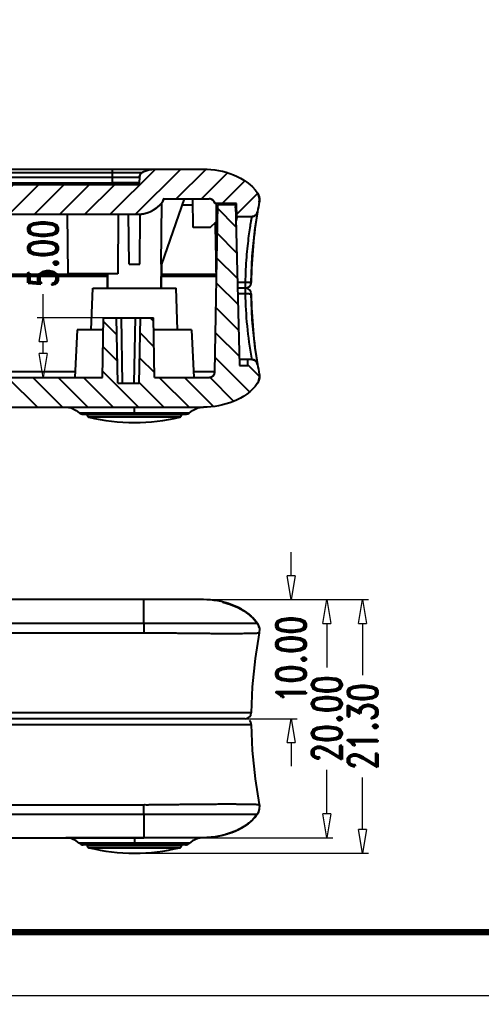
# Model space of a CAD drawing. Header units: millimetres. Extents: x 1884 to 2552, y 611 to 826.
# Drawn here: x 2309.1 to 2347.9, y 611.2 to 693.2 of the extents above; entities that cross this region are included whole.
import ezdxf

# ---------------------------------------------------------------- set-up
doc = ezdxf.new("R2010")
doc.units = ezdxf.units.MM
doc.layers.add('dim', color=82, linetype='Continuous', lineweight=9)
doc.layers.add('from', color=7, linetype='Continuous', lineweight=13)
doc.styles.add('ROMAND', font='romand.shx', dxfattribs={"width": 0.75, "bigfont": 'gbcbig.shx'})
doc.dimstyles.new('YanXiu', dxfattribs={"dimtxt": 2.5, "dimasz": 2.2, "dimexe": 1, "dimexo": 0, "dimgap": 0.66, "dimtad": 0, "dimzin": 1, "dimdsep": 46, "dimtxsty": 'ROMAND', "dimblk": 'CLOSEDBLANK', "dimcen": 0, "dimclrd": 3, "dimclre": 3, "dimclrt": 7, "dimazin": 0, "dimtfac": 1, "dimtofl": 0, "dimtmove": 0, "dimatfit": 3, "dimldrblk": 'CLOSEDBLANK', "dimfxl": 1, "dimlwd": 5, "dimlwe": 5, "dimarcsym": 0})

# ---------------------------------------------------------------- blocks, each defined once
blk = doc.blocks.new('_ClosedBlank')
at = {"color": 0, "linetype": 'ByBlock', "lineweight": -2}
for p, q in [((-1, 0.167), (0, 0)), ((-1, 0.167), (-1, -0.167)), ((0, 0), (-1, -0.167))]:
    blk.add_line(p, q, dxfattribs=at)
blk = doc.blocks.new('*D42')
at = {"layer": 'Defpoints', "color": 0}
for p in [(2311.103, 668.094), (2316.171, 668.094), (2316.084, 663.094)]:
    blk.add_point(p, dxfattribs=at)
at = {"layer": 'dim', "color": 3, "lineweight": 5}
for p, q in [((2311.103, 668.094), (2311.103, 670.094)), ((2316.171, 668.094), (2310.603, 668.094)), ((2311.103, 665.094), (2311.103, 666.094)), ((2316.084, 663.094), (2310.603, 663.094))]:
    blk.add_line(p, q, dxfattribs=at)
at = {"layer": 'dim', "color": 3, "lineweight": 5, "xscale": 2, "yscale": 2, "zscale": 2}
for p, rotation in [((2311.103, 668.094), 90), ((2311.103, 663.094), 270)]:
    blk.add_blockref('_ClosedBlank', p, dxfattribs=dict(at, rotation=rotation))
at = {"layer": 'dim', "color": 7, "insert": (2311.103, 673.495), "char_height": 2.5, "attachment_point": 5, "rotation": 90, "style": 'ROMAND'}
blk.add_mtext('5.00', dxfattribs=at)
blk = doc.blocks.new('*D44')
at = {"layer": 'Defpoints', "color": 0}
for p in [(2324.571, 644.42), (2328.006, 634.42), (2331.925, 634.42)]:
    blk.add_point(p, dxfattribs=at)
at = {"layer": 'dim', "color": 3, "lineweight": 5}
for p, q in [((2331.925, 646.42), (2331.925, 648.42)), ((2324.571, 644.42), (2332.425, 644.42)), ((2328.006, 634.42), (2332.425, 634.42)), ((2331.925, 632.42), (2331.925, 630.42))]:
    blk.add_line(p, q, dxfattribs=at)
at = {"layer": 'dim', "color": 3, "lineweight": 5, "xscale": 2, "yscale": 2, "zscale": 2}
for p, rotation in [((2331.925, 644.42), 270), ((2331.925, 634.42), 90)]:
    blk.add_blockref('_ClosedBlank', p, dxfattribs=dict(at, rotation=rotation))
at = {"layer": 'dim', "color": 7, "insert": (2331.925, 639.42), "char_height": 2.5, "attachment_point": 5, "rotation": 90, "style": 'ROMAND'}
blk.add_mtext('10.00', dxfattribs=at)
blk = doc.blocks.new('*D45')
at = {"layer": 'Defpoints', "color": 0}
for p in [(2324.571, 644.42), (2324.572, 624.42), (2334.925, 624.42)]:
    blk.add_point(p, dxfattribs=at)
at = {"layer": 'dim', "color": 3, "lineweight": 5}
for p, q in [((2324.571, 644.42), (2335.425, 644.42)), ((2334.925, 642.42), (2334.925, 638.715)), ((2334.925, 626.42), (2334.925, 630.126)), ((2324.572, 624.42), (2335.425, 624.42))]:
    blk.add_line(p, q, dxfattribs=at)
at = {"layer": 'dim', "color": 3, "lineweight": 5, "xscale": 2, "yscale": 2, "zscale": 2}
for p, rotation in [((2334.925, 644.42), 90), ((2334.925, 624.42), 270)]:
    blk.add_blockref('_ClosedBlank', p, dxfattribs=dict(at, rotation=rotation))
at = {"layer": 'dim', "color": 7, "insert": (2334.925, 634.42), "char_height": 2.5, "attachment_point": 5, "rotation": 90, "style": 'ROMAND'}
blk.add_mtext('20.00', dxfattribs=at)
blk = doc.blocks.new('*D46')
at = {"layer": 'Defpoints', "color": 0}
for p in [(2324.571, 644.42), (2318.771, 623.12), (2337.925, 623.12)]:
    blk.add_point(p, dxfattribs=at)
at = {"layer": 'dim', "color": 3, "lineweight": 5}
for p, q in [((2324.571, 644.42), (2338.425, 644.42)), ((2337.925, 642.42), (2337.925, 638.065)), ((2337.925, 625.12), (2337.925, 629.476)), ((2318.771, 623.12), (2338.425, 623.12))]:
    blk.add_line(p, q, dxfattribs=at)
at = {"layer": 'dim', "color": 3, "lineweight": 5, "xscale": 2, "yscale": 2, "zscale": 2}
for p, rotation in [((2337.925, 644.42), 90), ((2337.925, 623.12), 270)]:
    blk.add_blockref('_ClosedBlank', p, dxfattribs=dict(at, rotation=rotation))
at = {"layer": 'dim', "color": 7, "insert": (2337.925, 633.77), "char_height": 2.5, "attachment_point": 5, "rotation": 90, "style": 'ROMAND'}
blk.add_mtext('21.30', dxfattribs=at)

msp = doc.modelspace()

# ---------------------------------------------------------------- hatches: boundary and pattern name
at = {"linetype": 'Continuous'}
h = msp.add_hatch(dxfattribs=at)
h.set_pattern_fill('DEFAULT__2', color=2, scale=1.5, angle=45, style=0, pattern_type=0)
h.set_pattern_definition([(45, (1918.4435, 575.48), (-1.06066, 1.06066), [])])
edge = h.paths.add_edge_path()
edge.add_line((2264.468, 670.594), (2265.821, 670.594))
edge.add_spline(control_points=[(2264.468, 670.594), (2264.178, 670.594), (2263.972, 670.797), (2263.968, 671.087)], knot_values=[0, 0, 0, 0, 1, 1, 1, 1], weights=[1, 0.807748, 0.807748, 1], degree=3, periodic=0)
edge.add_arc((2225.304, 670.59), 38.667, 0.73708, 10.77202)
edge.add_spline(control_points=[(2263.29, 677.817), (2263.236, 678.098), (2263.295, 678.379), (2263.458, 678.615)], knot_values=[0, 0, 0, 0, 1, 1, 1, 1], weights=[1, 0.948541, 0.948541, 1], degree=3, periodic=0)
edge.add_spline(control_points=[(2263.458, 678.615), (2264.371, 679.941), (2266.358, 680.594), (2267.971, 680.594)], knot_values=[0, 0, 0, 0, 1, 1, 1, 1], degree=3, periodic=0)
edge.add_line((2267.971, 680.594), (2271.771, 680.594))
edge.add_spline(control_points=[(2271.771, 680.594), (2272.435, 680.594), (2272.869, 680.478), (2273.125, 680.299)], knot_values=[0, 0, 0, 0, 1, 1, 1, 1], degree=3, periodic=0)
edge.add_spline(control_points=[(2273.125, 680.299), (2273.254, 680.209), (2273.33, 680.072), (2273.339, 679.915)], knot_values=[0, 0, 0, 0, 1, 1, 1, 1], weights=[1, 0.93226, 0.93226, 1], degree=3, periodic=0)
edge.add_line((2273.339, 679.915), (2273.364, 679.436))
edge.add_spline(control_points=[(2273.514, 679.294), (2273.429, 679.294), (2273.368, 679.352), (2273.364, 679.436)], knot_values=[0, 0, 0, 0, 1, 1, 1, 1], weights=[1, 0.816916, 0.816916, 1], degree=3, periodic=0)
edge.add_line((2273.514, 679.294), (2319.029, 679.294))
edge.add_spline(control_points=[(2319.029, 679.294), (2319.113, 679.294), (2319.174, 679.352), (2319.179, 679.436)], knot_values=[0, 0, 0, 0, 1, 1, 1, 1], weights=[1, 0.816916, 0.816916, 1], degree=3, periodic=0)
edge.add_line((2319.204, 679.915), (2319.179, 679.436))
edge.add_spline(control_points=[(2319.204, 679.915), (2319.212, 680.072), (2319.288, 680.209), (2319.417, 680.299)], knot_values=[0, 0, 0, 0, 1, 1, 1, 1], weights=[1, 0.93226, 0.93226, 1], degree=3, periodic=0)
edge.add_spline(control_points=[(2319.417, 680.299), (2319.674, 680.478), (2320.108, 680.594), (2320.771, 680.594)], knot_values=[0, 0, 0, 0, 1, 1, 1, 1], degree=3, periodic=0)
edge.add_line((2320.771, 680.594), (2324.571, 680.594))
edge.add_spline(control_points=[(2324.571, 680.594), (2326.184, 680.594), (2328.172, 679.941), (2329.085, 678.615)], knot_values=[0, 0, 0, 0, 1, 1, 1, 1], degree=3, periodic=0)
edge.add_spline(control_points=[(2329.085, 678.615), (2329.247, 678.379), (2329.306, 678.098), (2329.253, 677.817)], knot_values=[0, 0, 0, 0, 1, 1, 1, 1], weights=[1, 0.948541, 0.948541, 1], degree=3, periodic=0)
edge.add_arc((2367.145, 670.605), 38.573, 169.22473, 170.44137)
edge.add_spline(control_points=[(2329.108, 677.011), (2329.065, 676.759), (2328.87, 676.594), (2328.615, 676.594)], knot_values=[0, 0, 0, 0, 1, 1, 1, 1], weights=[1, 0.842376, 0.842376, 1], degree=3, periodic=0)
edge.add_line((2328.615, 676.594), (2327.376, 676.594))
edge.add_line((2327.376, 676.594), (2327.347, 677.694))
edge.add_line((2327.347, 677.694), (2325.539, 677.694))
edge.add_spline(control_points=[(2325.539, 677.694), (2325.489, 677.937), (2325.297, 678.094), (2325.049, 678.094)], knot_values=[0, 0, 0, 0, 1, 1, 1, 1], weights=[1, 0.849731, 0.849731, 1], degree=3, periodic=0)
edge.add_line((2321.271, 678.094), (2325.049, 678.094))
edge.add_spline(control_points=[(2321.271, 678.094), (2321.028, 678.094), (2321.208, 677.931), (2321.135, 677.835)], knot_values=[0, 0, 0, 0, 1, 1, 1, 1], degree=3, periodic=0)
edge.add_spline(control_points=[(2319.029, 676.794), (2319.87, 676.794), (2320.624, 677.167), (2321.135, 677.835)], knot_values=[0, 0, 0, 0, 1, 1, 1, 1], weights=[1, 0.930903, 0.930903, 1], degree=3, periodic=0)
edge.add_line((2273.514, 676.794), (2319.029, 676.794))
edge.add_spline(control_points=[(2273.514, 676.794), (2272.672, 676.794), (2271.918, 677.167), (2271.407, 677.835)], knot_values=[0, 0, 0, 0, 1, 1, 1, 1], weights=[1, 0.930903, 0.930903, 1], degree=3, periodic=0)
edge.add_spline(control_points=[(2271.407, 677.835), (2271.335, 677.931), (2271.514, 678.094), (2271.271, 678.094)], knot_values=[0, 0, 0, 0, 1, 1, 1, 1], degree=3, periodic=0)
edge.add_line((2267.493, 678.094), (2271.271, 678.094))
edge.add_spline(control_points=[(2267.493, 678.094), (2267.205, 678.094), (2266.999, 677.891), (2266.994, 677.602)], knot_values=[0, 0, 0, 0, 1, 1, 1, 1], weights=[1, 0.808834, 0.808834, 1], degree=3, periodic=0)
edge.add_line((2266.994, 677.602), (2266.891, 671.744))
edge.add_line((2265.851, 671.744), (2266.891, 671.744))
edge.add_line((2265.851, 671.744), (2265.821, 670.594))
h = msp.add_hatch(dxfattribs=at)
h.set_pattern_fill('DEFAULT__1', color=2, scale=1.5, angle=-45, style=0, pattern_type=0)
h.set_pattern_definition([(315, (1920.5649, 575.48), (1.06066, 1.06066), [])])
edge = h.paths.add_edge_path()
edge.add_line((2267.971, 660.594), (2283.745, 660.594))
edge.add_spline(control_points=[(2267.971, 660.594), (2266.358, 660.594), (2264.371, 661.247), (2263.458, 662.573)], knot_values=[0, 0, 0, 0, 1, 1, 1, 1], degree=3, periodic=0)
edge.add_spline(control_points=[(2263.458, 662.573), (2263.295, 662.809), (2263.236, 663.089), (2263.29, 663.371)], knot_values=[0, 0, 0, 0, 1, 1, 1, 1], weights=[1, 0.948541, 0.948541, 1], degree=3, periodic=0)
edge.add_arc((2225.304, 670.598), 38.667, 349.22798, 359.26292)
edge.add_spline(control_points=[(2263.968, 670.1), (2263.972, 670.39), (2264.178, 670.594), (2264.468, 670.594)], knot_values=[0, 0, 0, 0, 1, 1, 1, 1], weights=[1, 0.807748, 0.807748, 1], degree=3, periodic=0)
edge.add_line((2264.468, 670.594), (2265.871, 670.594))
edge.add_line((2265.871, 670.594), (2265.897, 671.594))
edge.add_line((2266.871, 671.594), (2265.897, 671.594))
edge.add_line((2266.871, 671.594), (2267.011, 663.585))
edge.add_spline(control_points=[(2267.011, 663.585), (2267.016, 663.296), (2267.222, 663.094), (2267.511, 663.094)], knot_values=[0, 0, 0, 0, 1, 1, 1, 1], weights=[1, 0.808834, 0.808834, 1], degree=3, periodic=0)
edge.add_line((2267.511, 663.094), (2272.084, 663.094))
edge.add_line((2272.084, 663.094), (2272.171, 668.094))
edge.add_line((2272.171, 668.094), (2273.271, 668.094))
edge.add_line((2273.367, 662.594), (2273.271, 668.094))
edge.add_line((2273.367, 662.594), (2275.175, 662.594))
edge.add_line((2275.175, 662.594), (2275.271, 668.094))
edge.add_line((2275.271, 668.094), (2276.371, 668.094))
edge.add_line((2276.458, 663.094), (2276.371, 668.094))
edge.add_line((2276.458, 663.094), (2316.084, 663.094))
edge.add_line((2316.084, 663.094), (2316.171, 668.094))
edge.add_line((2316.171, 668.094), (2317.271, 668.094))
edge.add_line((2317.367, 662.594), (2317.271, 668.094))
edge.add_line((2317.367, 662.594), (2319.175, 662.594))
edge.add_line((2319.175, 662.594), (2319.271, 668.094))
edge.add_line((2319.271, 668.094), (2320.371, 668.094))
edge.add_line((2320.458, 663.094), (2320.371, 668.094))
edge.add_line((2320.458, 663.094), (2325.031, 663.094))
edge.add_spline(control_points=[(2325.031, 663.094), (2325.32, 663.094), (2325.526, 663.296), (2325.531, 663.585)], knot_values=[0, 0, 0, 0, 1, 1, 1, 1], weights=[1, 0.808834, 0.808834, 1], degree=3, periodic=0)
edge.add_line((2325.531, 663.585), (2325.776, 677.594))
edge.add_line((2327.25, 677.594), (2325.776, 677.594))
edge.add_line((2327.25, 677.594), (2327.603, 664.094))
edge.add_line((2327.603, 664.094), (2328.29, 664.094))
edge.add_line((2328.29, 664.094), (2328.303, 664.594))
edge.add_line((2328.615, 664.594), (2328.303, 664.594))
edge.add_spline(control_points=[(2328.615, 664.594), (2328.87, 664.594), (2329.065, 664.429), (2329.108, 664.177)], knot_values=[0, 0, 0, 0, 1, 1, 1, 1], weights=[1, 0.842376, 0.842376, 1], degree=3, periodic=0)
edge.add_arc((2367.145, 670.582), 38.573, 189.55863, 190.77527)
edge.add_spline(control_points=[(2329.253, 663.371), (2329.306, 663.089), (2329.247, 662.809), (2329.085, 662.573)], knot_values=[0, 0, 0, 0, 1, 1, 1, 1], weights=[1, 0.948541, 0.948541, 1], degree=3, periodic=0)
edge.add_spline(control_points=[(2329.085, 662.573), (2328.172, 661.247), (2326.184, 660.594), (2324.571, 660.594)], knot_values=[0, 0, 0, 0, 1, 1, 1, 1], degree=3, periodic=0)
edge.add_line((2308.797, 660.594), (2324.571, 660.594))
edge.add_line((2308.771, 660.894), (2308.797, 660.594))
edge.add_line((2283.771, 660.894), (2308.771, 660.894))
edge.add_line((2283.771, 660.894), (2283.745, 660.594))

# ---------------------------------------------------------------- linework, layer by layer
at = {"color": 7, "linetype": 'Continuous'}
for p, q in [((2272.971, 680.594), (2319.571, 680.594)), ((2316.921, 679.294), (2316.921, 680.594)), ((2316.921, 680.594), (2320.771, 680.594)), ((2320.771, 680.594), (2324.571, 680.594)), ((2320.771, 680.594), (2324.571, 680.594)), ((2275.621, 680.299), (2316.921, 680.299)), ((2275.621, 679.915), (2316.921, 679.915)), ((2316.921, 680.299), (2319.417, 680.299)), ((2316.921, 679.915), (2319.204, 679.915)), ((2319.204, 679.915), (2319.179, 679.436)), ((2319.204, 679.915), (2319.179, 679.436)), ((2273.514, 679.294), (2319.029, 679.294)), ((2273.514, 679.294), (2319.029, 679.294)), ((2275.621, 679.436), (2316.921, 679.436)), ((2319.179, 679.436), (2316.921, 679.436)), ((2321.071, 672.594), (2322.965, 678.094)), ((2321.203, 678.037), (2321.231, 678.08)), ((2321.271, 678.094), (2325.049, 678.094)), ((2321.271, 678.094), (2325.049, 678.094)), ((2323.711, 675.694), (2323.669, 678.094)), ((2321.036, 677.732), (2320.999, 672.594)), ((2322.796, 677.602), (2323.677, 677.602)), ((2325.531, 663.585), (2325.776, 677.594)), ((2325.531, 663.585), (2325.776, 677.594)), ((2327.347, 677.694), (2325.539, 677.694)), ((2327.347, 677.694), (2325.539, 677.694)), ((2325.65, 676.194), (2325.676, 677.694)), ((2327.25, 677.594), (2325.776, 677.594)), ((2327.25, 677.594), (2325.776, 677.594)), ((2327.25, 677.594), (2327.603, 664.094)), ((2327.25, 677.594), (2327.603, 664.094)), ((2327.376, 676.594), (2327.347, 677.694)), ((2327.376, 676.594), (2327.347, 677.694)), ((2273.514, 676.794), (2319.029, 676.794)), ((2273.514, 676.794), (2319.029, 676.794)), ((2313.128, 676.794), (2313.171, 671.794)), ((2317.415, 676.794), (2317.371, 671.794)), ((2318.319, 672.594), (2318.283, 676.794)), ((2319.223, 672.594), (2319.26, 676.819)), ((2328.615, 676.594), (2327.376, 676.594)), ((2328.615, 676.594), (2327.376, 676.594)), ((2328.903, 675.646), (2329.123, 677.008)), ((2328.904, 675.646), (2329.123, 677.008)), ((2325.141, 675.694), (2323.711, 675.694)), ((2325.141, 675.694), (2325.65, 676.194)), ((2325.578, 675.95), (2325.575, 676.12)), ((2325.591, 675.168), (2325.578, 675.95)), ((2328.664, 673.267), (2328.903, 675.646)), ((2328.665, 673.267), (2328.904, 675.646)), ((2325.594, 675.009), (2325.591, 675.168)), ((2325.638, 672.489), (2325.594, 675.009)), ((2328.575, 671.087), (2328.665, 673.267)), ((2328.575, 671.087), (2328.664, 673.267)), ((2318.319, 672.594), (2319.223, 672.594)), ((2320.999, 672.594), (2321.071, 672.594)), ((2321.027, 670.594), (2321.045, 672.594)), ((2321.045, 672.594), (2321.027, 670.594)), ((2325.646, 672.07), (2325.638, 672.489)), ((2298.28, 671.594), (2316.506, 671.594)), ((2316.505, 671.744), (2298.281, 671.744)), ((2317.37, 671.794), (2313.172, 671.794)), ((2316.515, 670.594), (2316.505, 671.794)), ((2316.505, 671.794), (2316.515, 670.594)), ((2321.036, 671.594), (2325.669, 671.594)), ((2325.651, 671.744), (2321.037, 671.744)), ((2325.651, 671.744), (2325.646, 672.07)), ((2325.651, 671.744), (2325.674, 671.744)), ((2328.075, 671.055), (2327.421, 671.055)), ((2328.075, 671.055), (2328.075, 670.132)), ((2328.574, 671.087), (2328.575, 671.087)), ((2315.149, 667.094), (2315.271, 670.594)), ((2315.271, 670.594), (2322.271, 670.594)), ((2322.393, 667.094), (2322.271, 670.594)), ((2328.075, 670.594), (2327.433, 670.594)), ((2327.445, 670.132), (2328.075, 670.132)), ((2328.664, 667.921), (2328.575, 670.1)), ((2328.575, 670.1), (2328.575, 670.1)), ((2316.084, 663.094), (2316.171, 668.094)), ((2316.084, 663.094), (2316.171, 668.094)), ((2316.171, 668.094), (2320.371, 668.094)), ((2316.171, 668.094), (2317.271, 668.094)), ((2317.367, 662.594), (2317.271, 668.094)), ((2317.367, 662.594), (2317.271, 668.094)), ((2317.779, 662.594), (2317.683, 668.094)), ((2318.764, 662.594), (2318.86, 668.094)), ((2319.175, 662.594), (2319.271, 668.094)), ((2319.175, 662.594), (2319.271, 668.094)), ((2319.271, 668.094), (2320.371, 668.094)), ((2320.458, 663.094), (2320.371, 668.094)), ((2320.458, 663.094), (2320.371, 668.094)), ((2328.903, 665.541), (2328.664, 667.921)), ((2313.981, 667.094), (2313.771, 663.094)), ((2316.154, 667.094), (2313.981, 667.094)), ((2323.561, 667.094), (2320.389, 667.094)), ((2323.562, 667.094), (2323.771, 663.094)), ((2329.123, 664.179), (2328.903, 665.541)), ((2329.123, 664.179), (2328.904, 665.541)), ((2328.615, 664.594), (2327.59, 664.594)), ((2328.29, 664.094), (2328.303, 664.594)), ((2328.29, 664.094), (2328.303, 664.594)), ((2328.615, 664.594), (2328.303, 664.594)), ((2328.594, 664.71), (2328.605, 664.648)), ((2298.45, 663.585), (2313.797, 663.585)), ((2323.745, 663.585), (2325.513, 663.585)), ((2327.603, 664.094), (2328.29, 664.094)), ((2327.603, 664.094), (2328.29, 664.094)), ((2276.458, 663.094), (2316.084, 663.094)), ((2276.458, 663.094), (2316.084, 663.094)), ((2317.367, 662.594), (2319.175, 662.594)), ((2317.367, 662.594), (2319.175, 662.594)), ((2320.458, 663.094), (2325.031, 663.094)), ((2320.458, 663.094), (2325.031, 663.094)), ((2267.971, 660.594), (2324.571, 660.594)), ((2308.797, 660.594), (2324.571, 660.594)), ((2314.138, 660.127), (2323.404, 660.127)), ((2318.771, 659.994), (2318.771, 660.594)), ((2314.478, 659.994), (2323.065, 659.994)), ((2314.578, 659.994), (2314.547, 659.994)), ((2314.799, 659.994), (2314.8, 659.947)), ((2314.799, 659.994), (2314.8, 659.947)), ((2322.742, 659.947), (2314.8, 659.947)), ((2322.59, 659.756), (2314.952, 659.756)), ((2322.743, 659.994), (2322.742, 659.947)), ((2322.743, 659.994), (2322.742, 659.947)), ((2322.996, 659.994), (2322.965, 659.994)), ((2319.571, 644.42), (2272.971, 644.42)), ((2324.573, 644.42), (2316.921, 644.42)), ((2319.571, 642.441), (2319.571, 644.42)), ((2326.182, 644.22), (2326.575, 644.111)), ((2326.575, 644.111), (2326.876, 644.01)), ((2326.761, 644.051), (2326.871, 644.011)), ((2326.822, 644.029), (2326.874, 644.01)), ((2328.193, 643.33), (2328.199, 643.326)), ((2328.199, 643.326), (2328.362, 643.203)), ((2328.232, 643.302), (2328.242, 643.295)), ((2328.242, 643.295), (2328.473, 643.112)), ((2328.362, 643.203), (2328.443, 643.134)), ((2328.366, 643.2), (2328.47, 643.114)), ((2328.508, 643.082), (2328.466, 643.117)), ((2328.473, 643.112), (2328.719, 642.882)), ((2328.499, 643.089), (2328.568, 643.028)), ((2328.572, 643.024), (2328.543, 643.05)), ((2328.597, 643.001), (2328.572, 643.024)), ((2328.687, 642.915), (2328.738, 642.863)), ((2328.703, 642.898), (2328.689, 642.913)), ((2328.689, 642.913), (2328.954, 642.617)), ((2328.7, 642.893), (2328.822, 642.767)), ((2328.719, 642.882), (2328.837, 642.75)), ((2328.738, 642.863), (2328.765, 642.835)), ((2328.752, 642.848), (2328.743, 642.858)), ((2328.775, 642.824), (2328.758, 642.842)), ((2328.785, 642.813), (2328.772, 642.828)), ((2328.783, 642.816), (2329.085, 642.441)), ((2328.808, 642.789), (2328.785, 642.813)), ((2328.807, 642.79), (2328.785, 642.813)), ((2319.571, 642.441), (2319.57, 641.644)), ((2328.804, 642.793), (2328.825, 642.769)), ((2328.812, 642.784), (2328.852, 642.739)), ((2328.821, 642.774), (2328.844, 642.749)), ((2328.838, 642.756), (2328.858, 642.732)), ((2328.843, 642.75), (2328.893, 642.692)), ((2328.882, 642.704), (2328.865, 642.724)), ((2328.876, 642.712), (2329.085, 642.441)), ((2328.954, 642.617), (2328.882, 642.704)), ((2328.885, 642.702), (2329.012, 642.542)), ((2328.987, 642.575), (2328.893, 642.692)), ((2328.963, 642.606), (2328.974, 642.592)), ((2328.974, 642.592), (2329.085, 642.441)), ((2329.084, 642.442), (2329.084, 642.441)), ((2329.085, 642.441), (2329.085, 642.441)), ((2329.085, 642.441), (2329.085, 642.441)), ((2272.972, 641.644), (2319.57, 641.644)), ((2329.258, 641.674), (2329.253, 641.641)), ((2328.575, 634.914), (2263.967, 634.914)), ((2263.967, 633.927), (2328.575, 633.927)), ((2328.075, 634.42), (2264.467, 634.42)), ((2272.972, 627.197), (2319.57, 627.197)), ((2319.571, 626.399), (2319.57, 627.197)), ((2319.571, 626.399), (2319.571, 624.42)), ((2328.504, 625.756), (2328.423, 625.687)), ((2328.72, 625.959), (2328.473, 625.729)), ((2328.582, 625.826), (2328.489, 625.743)), ((2328.65, 625.889), (2328.714, 625.953)), ((2328.876, 626.129), (2328.701, 625.948)), ((2328.758, 625.998), (2328.713, 625.952)), ((2328.899, 626.161), (2328.72, 625.959)), ((2328.743, 625.982), (2328.767, 626.007)), ((2328.757, 625.997), (2328.755, 625.995)), ((2328.781, 626.023), (2328.757, 625.997)), ((2328.761, 626.002), (2328.76, 626)), ((2328.79, 626.033), (2328.78, 626.021)), ((2328.789, 626.031), (2328.808, 626.052)), ((2328.817, 626.062), (2328.804, 626.047)), ((2328.836, 626.083), (2328.813, 626.057)), ((2328.856, 626.106), (2328.828, 626.074)), ((2328.873, 626.126), (2328.835, 626.082)), ((2328.852, 626.101), (2328.902, 626.159)), ((2328.938, 626.204), (2328.869, 626.12)), ((2329.085, 626.399), (2328.876, 626.129)), ((2328.902, 626.159), (2328.998, 626.28)), ((2328.974, 626.248), (2328.906, 626.165)), ((2329.085, 626.399), (2328.974, 626.248)), ((2329.084, 626.399), (2329.084, 626.399)), ((2329.085, 626.4), (2329.085, 626.4)), ((2329.085, 626.399), (2329.085, 626.4)), ((2329.085, 626.399), (2329.085, 626.399)), ((2326.875, 624.831), (2326.575, 624.729)), ((2326.873, 624.83), (2326.822, 624.812)), ((2327.484, 625.089), (2327.455, 625.075)), ((2327.851, 625.287), (2327.801, 625.258)), ((2327.954, 625.35), (2327.925, 625.332)), ((2268.021, 624.42), (2319.571, 624.42)), ((2324.572, 624.42), (2313.021, 624.42)), ((2323.404, 623.953), (2314.138, 623.953)), ((2318.771, 624.42), (2318.771, 623.82)), ((2326.214, 624.629), (2326.14, 624.61)), ((2326.575, 624.729), (2326.182, 624.62)), ((2323.065, 623.82), (2314.478, 623.82)), ((2314.799, 623.82), (2314.8, 623.774)), ((2314.799, 623.82), (2314.8, 623.774)), ((2314.8, 623.774), (2322.742, 623.774)), ((2314.952, 623.583), (2322.59, 623.583)), ((2322.743, 623.82), (2322.742, 623.774)), ((2322.743, 623.82), (2322.742, 623.774))]:
    msp.add_line(p, q, dxfattribs=at)
for points in [[(2321.135, 677.835), (2321.15, 677.86), (2321.165, 677.9), (2321.176, 677.942), (2321.187, 677.988), (2321.203, 678.037)], [(2328.904, 665.541), (2328.665, 667.921), (2328.575, 670.1)], [(2313.021, 660.594), (2313.459, 660.53), (2313.897, 660.319), (2314.138, 660.127)], [(2323.404, 660.127), (2323.645, 660.319), (2324.083, 660.53), (2324.521, 660.594)], [(2326.182, 644.22), (2326.382, 644.168), (2326.575, 644.112), (2326.761, 644.051)], [(2326.184, 644.22), (2326.85, 644.02), (2327.443, 643.773), (2327.962, 643.486), (2328.408, 643.166), (2328.783, 642.816)], [(2326.201, 644.215), (2326.229, 644.209), (2326.48, 644.14)], [(2326.815, 644.031), (2326.982, 643.971), (2327.238, 643.866), (2327.411, 643.786)], [(2327.453, 643.767), (2327.595, 643.696), (2327.741, 643.617), (2327.881, 643.536)], [(2327.455, 643.766), (2327.466, 643.761), (2327.645, 643.67), (2327.743, 643.616), (2327.801, 643.583), (2327.851, 643.554), (2327.92, 643.512)], [(2327.459, 643.764), (2327.485, 643.752), (2327.719, 643.629), (2327.939, 643.5), (2327.951, 643.492)], [(2327.881, 643.536), (2328.012, 643.453), (2328.137, 643.37), (2328.255, 643.285), (2328.366, 643.2)], [(2327.982, 643.472), (2328.141, 643.367), (2328.323, 643.233)], [(2328.01, 643.455), (2328.096, 643.398), (2328.183, 643.337), (2328.267, 643.276)], [(2328.323, 643.233), (2328.485, 643.101), (2328.611, 642.988), (2328.689, 642.913)], [(2328.347, 643.215), (2328.425, 643.152), (2328.499, 643.089)], [(2328.47, 643.114), (2328.564, 643.032), (2328.648, 642.953), (2328.714, 642.888), (2328.75, 642.851)], [(2328.647, 642.954), (2328.632, 642.968), (2328.616, 642.984)], [(2328.899, 642.684), (2328.904, 642.678), (2328.919, 642.66)], [(2328.937, 642.638), (2328.958, 642.612), (2328.981, 642.582), (2329.006, 642.551), (2329.031, 642.517), (2329.056, 642.483), (2329.081, 642.447), (2329.083, 642.444)], [(2329.083, 642.444), (2329.159, 642.317), (2329.26, 641.996), (2329.253, 641.641)], [(2329.085, 642.441), (2329.126, 642.376), (2329.136, 642.354)], [(2329.253, 641.641), (2328.904, 639.473), (2328.665, 637.094), (2328.575, 634.914)], [(2328.575, 633.927), (2328.665, 631.747), (2328.904, 629.368), (2329.253, 627.2)], [(2329.253, 627.2), (2329.26, 627.157), (2329.257, 626.825), (2329.15, 626.507), (2329.083, 626.397)], [(2329.141, 626.5), (2329.11, 626.437), (2329.085, 626.4)], [(2329.109, 626.44), (2329.104, 626.429), (2329.093, 626.412)], [(2329.085, 626.4), (2328.784, 626.025), (2328.409, 625.675), (2327.962, 625.355), (2327.443, 625.068), (2326.85, 624.82), (2326.184, 624.62)], [(2328.443, 625.707), (2328.362, 625.638), (2328.2, 625.515), (2328.077, 625.43), (2327.98, 625.366), (2327.97, 625.36)], [(2328.423, 625.687), (2328.338, 625.619), (2328.247, 625.55), (2328.152, 625.481), (2328.052, 625.413), (2327.972, 625.362)], [(2328.386, 625.659), (2328.308, 625.595), (2328.122, 625.46), (2327.988, 625.373)], [(2328.367, 625.645), (2328.243, 625.546), (2328.052, 625.413)], [(2328.684, 625.922), (2328.603, 625.845), (2328.473, 625.729), (2328.426, 625.691)], [(2328.725, 625.964), (2328.664, 625.903), (2328.579, 625.823)], [(2329.083, 626.397), (2329.073, 626.382), (2329.046, 626.345), (2329.02, 626.309), (2328.995, 626.276), (2328.97, 626.244), (2328.947, 626.215), (2328.925, 626.188), (2328.907, 626.166)], [(2326.835, 624.816), (2326.803, 624.804), (2326.654, 624.754), (2326.501, 624.707), (2326.4, 624.678)], [(2326.969, 624.865), (2326.703, 624.77), (2326.427, 624.685)], [(2326.872, 624.829), (2326.768, 624.792), (2326.579, 624.73)], [(2327.417, 625.057), (2327.224, 624.968), (2326.969, 624.865)], [(2327.977, 625.365), (2327.898, 625.315), (2327.758, 625.233), (2327.611, 625.153), (2327.456, 625.075), (2327.451, 625.073)], [(2327.945, 625.345), (2327.917, 625.327), (2327.699, 625.2), (2327.467, 625.08), (2327.454, 625.074)], [(2327.743, 625.225), (2327.645, 625.171), (2327.466, 625.08)], [(2327.948, 625.346), (2327.839, 625.28), (2327.725, 625.215), (2327.607, 625.151)], [(2314.138, 623.953), (2313.897, 624.145), (2313.459, 624.356), (2313.021, 624.42)], [(2324.521, 624.42), (2324.083, 624.356), (2323.645, 624.145), (2323.404, 623.953)], [(2326.14, 624.61), (2325.844, 624.546), (2325.539, 624.494), (2325.225, 624.454), (2324.903, 624.429), (2324.574, 624.42)], [(2326.579, 624.73), (2326.384, 624.673), (2326.182, 624.62)], [(2326.48, 624.701), (2326.229, 624.632), (2326.209, 624.627)]]:
    msp.add_lwpolyline(points, dxfattribs=at)
for centre, radius, start, end in [((2319.703, 679.889), 0.5, 124.89454, 177), ((2319.029, 679.444), 0.15, 270, 357), ((2325.049, 677.594), 0.5, 11.53696, 90), ((2328.213, 678.015), 1.058, 349.22456, 34.54323), ((2319.029, 679.444), 2.65, 270, 322.63423), ((2367.145, 670.605), 38.573, 169.22473, 170.44137), ((2367.145, 670.605), 38.573, 169.22473, 170.44137), ((2328.615, 677.094), 0.5, 270, 350.44121), ((2367.279, 670.584), 38.708, 170.44345, 174.75488), ((2367.236, 670.593), 38.665, 174.76158, 179.26718), ((2328.075, 671.094), 0.5, 269.99999, 359.26592), ((2328.075, 671.094), 0.5, 315.62492, 359.26588), ((2328.075, 670.094), 0.5, 0.73412, 89.99883), ((2328.075, 670.094), 0.5, 0.73409, 89.9999), ((2361.517, 670.599), 33.446, 180.80047, 190.14258), ((2367.198, 670.593), 38.627, 180.73064, 185.24066), ((2367.281, 670.603), 38.71, 185.24526, 189.55643), ((2328.615, 664.094), 0.5, 9.55879, 90), ((2367.145, 670.582), 38.573, 189.55863, 190.77527), ((2367.145, 670.582), 38.573, 189.55863, 190.77527), ((2325.031, 663.594), 0.5, 270, 359), ((2328.213, 663.173), 1.058, 325.45677, 10.77544), ((2314.478, 660.494), 0.5, 227.2522, 270), ((2323.065, 660.494), 0.5, 270, 312.7478), ((2315, 659.951), 0.2, 181, 256.18294), ((2318.771, 675.285), 15.991, 256.18294, 283.81706), ((2322.542, 659.951), 0.2, 283.81706, 359), ((2326.46, 640.633), 3.187, 34.57498, 39.96959), ((2328.213, 641.841), 1.058, 12.75855, 34.53983), ((2328.075, 634.92), 0.5, 270.00119, 359.26588), ((2328.075, 633.92), 0.5, 0.73412, 44.36933), ((2328.213, 626.999), 1.058, 325.46017, 352.99765), ((2328.213, 626.999), 1.058, 3.69581, 10.77531), ((2326.459, 628.208), 3.188, 319.9969, 325.42456), ((2314.478, 624.32), 0.5, 227.2522, 270), ((2323.065, 624.32), 0.5, 270, 312.7478), ((2315, 623.777), 0.2, 181, 256.18294), ((2318.771, 639.111), 15.991, 256.18294, 283.81706), ((2322.542, 623.777), 0.2, 283.81706, 359)]:
    msp.add_arc(centre, radius, start, end, dxfattribs=at)
for points, start_tangent, end_tangent in [([(2319.417, 680.299), (2320.771, 680.594)], (0.820206, 0.572068), (1, 0)), ([(2319.417, 680.299), (2320.771, 680.594)], (0.820206, 0.572068), (1, 0)), ([(2324.571, 680.594), (2329.085, 678.615)], (1, 0), (0.567028, -0.823699)), ([(2324.571, 680.594), (2329.085, 678.615)], (1, 0), (0.567028, -0.823699)), ([(2319.204, 679.915), (2319.204, 679.922), (2319.205, 679.929), (2319.205, 679.935), (2319.206, 679.942), (2319.207, 679.949), (2319.208, 679.956), (2319.209, 679.963), (2319.21, 679.97), (2319.211, 679.977), (2319.212, 679.984), (2319.214, 679.991), (2319.215, 679.998), (2319.217, 680.005), (2319.218, 680.012), (2319.22, 680.018), (2319.222, 680.025), (2319.224, 680.032), (2319.226, 680.039), (2319.228, 680.046), (2319.231, 680.053), (2319.233, 680.059), (2319.236, 680.066), (2319.238, 680.073), (2319.241, 680.079), (2319.244, 680.086), (2319.247, 680.093), (2319.25, 680.099), (2319.253, 680.106), (2319.256, 680.112), (2319.259, 680.119), (2319.262, 680.125), (2319.266, 680.132), (2319.27, 680.138), (2319.273, 680.144), (2319.277, 680.15), (2319.281, 680.156), (2319.285, 680.162), (2319.289, 680.168), (2319.293, 680.174), (2319.297, 680.18), (2319.301, 680.186), (2319.305, 680.192), (2319.31, 680.198), (2319.314, 680.203), (2319.319, 680.209), (2319.323, 680.214), (2319.328, 680.22), (2319.333, 680.225), (2319.338, 680.23), (2319.343, 680.235), (2319.348, 680.24), (2319.353, 680.245), (2319.358, 680.25), (2319.363, 680.255), (2319.368, 680.26), (2319.373, 680.265), (2319.379, 680.269), (2319.384, 680.274), (2319.389, 680.278), (2319.395, 680.282), (2319.4, 680.287), (2319.406, 680.291), (2319.411, 680.295), (2319.417, 680.299)], (0.052336, 0.99863), (0.820206, 0.572068)), ([(2319.029, 679.294), (2319.032, 679.294), (2319.035, 679.294), (2319.039, 679.294), (2319.042, 679.294), (2319.045, 679.295), (2319.049, 679.295), (2319.052, 679.296), (2319.055, 679.296), (2319.059, 679.297), (2319.062, 679.297), (2319.066, 679.298), (2319.069, 679.299), (2319.072, 679.3), (2319.076, 679.301), (2319.079, 679.302), (2319.082, 679.304), (2319.086, 679.305), (2319.089, 679.306), (2319.092, 679.308), (2319.096, 679.309), (2319.099, 679.311), (2319.102, 679.313), (2319.105, 679.315), (2319.109, 679.317), (2319.112, 679.319), (2319.115, 679.321), (2319.118, 679.323), (2319.121, 679.325), (2319.124, 679.328), (2319.127, 679.33), (2319.129, 679.332), (2319.132, 679.335), (2319.135, 679.338), (2319.137, 679.34), (2319.14, 679.343), (2319.142, 679.346), (2319.145, 679.349), (2319.147, 679.352), (2319.149, 679.354), (2319.152, 679.357), (2319.154, 679.361), (2319.156, 679.364), (2319.158, 679.367), (2319.159, 679.37), (2319.161, 679.373), (2319.163, 679.376), (2319.164, 679.38), (2319.166, 679.383), (2319.167, 679.386), (2319.169, 679.389), (2319.17, 679.393), (2319.171, 679.396), (2319.172, 679.399), (2319.173, 679.403), (2319.174, 679.406), (2319.175, 679.41), (2319.176, 679.413), (2319.176, 679.416), (2319.177, 679.42), (2319.177, 679.423), (2319.178, 679.426), (2319.178, 679.429), (2319.178, 679.433), (2319.179, 679.436)], (1, 0), (0.052336, 0.99863)), ([(2321.271, 678.094), (2321.135, 677.835)], (-1, 0), (-0.60795, -0.793975)), ([(2321.271, 678.094), (2321.152, 677.921)], (-1, 0), (0.116433, -0.993199)), ([(2321.206, 678.044), (2321.232, 678.081)], (0.419088, 0.907946), (0.783805, 0.621007)), ([(2325.539, 677.694), (2325.537, 677.703), (2325.534, 677.713), (2325.532, 677.723), (2325.529, 677.733), (2325.526, 677.742), (2325.523, 677.752), (2325.52, 677.762), (2325.516, 677.772), (2325.512, 677.781), (2325.508, 677.791), (2325.504, 677.801), (2325.5, 677.81), (2325.495, 677.82), (2325.49, 677.829), (2325.485, 677.839), (2325.479, 677.848), (2325.474, 677.857), (2325.468, 677.866), (2325.462, 677.875), (2325.456, 677.884), (2325.449, 677.893), (2325.443, 677.902), (2325.436, 677.911), (2325.429, 677.919), (2325.421, 677.927), (2325.414, 677.936), (2325.406, 677.944), (2325.398, 677.951), (2325.39, 677.959), (2325.382, 677.967), (2325.374, 677.974), (2325.365, 677.981), (2325.356, 677.988), (2325.348, 677.995), (2325.339, 678.001), (2325.329, 678.008), (2325.32, 678.014), (2325.311, 678.02), (2325.301, 678.025), (2325.292, 678.031), (2325.282, 678.036), (2325.272, 678.041), (2325.262, 678.046), (2325.252, 678.05), (2325.242, 678.055), (2325.232, 678.059), (2325.222, 678.063), (2325.212, 678.066), (2325.202, 678.07), (2325.191, 678.073), (2325.181, 678.076), (2325.171, 678.079), (2325.161, 678.081), (2325.15, 678.083), (2325.14, 678.085), (2325.13, 678.087), (2325.119, 678.089), (2325.109, 678.09), (2325.099, 678.091), (2325.089, 678.092), (2325.079, 678.093), (2325.069, 678.093), (2325.059, 678.094), (2325.049, 678.094)], (-0.2, 0.979796), (-1, 0)), ([(2329.085, 678.615), (2329.092, 678.604), (2329.099, 678.594), (2329.106, 678.583), (2329.113, 678.572), (2329.119, 678.561), (2329.126, 678.55), (2329.132, 678.539), (2329.139, 678.527), (2329.145, 678.516), (2329.151, 678.505), (2329.157, 678.493), (2329.163, 678.481), (2329.168, 678.47), (2329.174, 678.458), (2329.179, 678.446), (2329.185, 678.434), (2329.19, 678.422), (2329.195, 678.409), (2329.2, 678.397), (2329.204, 678.385), (2329.209, 678.373), (2329.213, 678.36), (2329.217, 678.348), (2329.222, 678.335), (2329.225, 678.322), (2329.229, 678.31), (2329.233, 678.297), (2329.236, 678.284), (2329.24, 678.271), (2329.243, 678.259), (2329.246, 678.246), (2329.248, 678.233), (2329.251, 678.22), (2329.254, 678.207), (2329.256, 678.194), (2329.258, 678.181), (2329.26, 678.167), (2329.262, 678.154), (2329.264, 678.141), (2329.265, 678.128), (2329.266, 678.115), (2329.268, 678.102), (2329.269, 678.089), (2329.269, 678.075), (2329.27, 678.062), (2329.271, 678.049), (2329.271, 678.036), (2329.271, 678.023), (2329.271, 678.01), (2329.271, 677.997), (2329.271, 677.984), (2329.27, 677.971), (2329.27, 677.958), (2329.269, 677.945), (2329.268, 677.932), (2329.267, 677.919), (2329.266, 677.906), (2329.264, 677.893), (2329.263, 677.88), (2329.261, 677.867), (2329.259, 677.855), (2329.257, 677.842), (2329.255, 677.829), (2329.253, 677.817)], (0.567028, -0.823699), (-0.18696, -0.982367)), ([(2319.029, 676.794), (2319.066, 676.794), (2319.102, 676.795), (2319.139, 676.796), (2319.177, 676.798), (2319.214, 676.8), (2319.251, 676.803), (2319.288, 676.806), (2319.325, 676.81), (2319.363, 676.815), (2319.4, 676.82), (2319.438, 676.825), (2319.475, 676.832), (2319.512, 676.838), (2319.55, 676.845), (2319.587, 676.853), (2319.624, 676.861), (2319.661, 676.87), (2319.698, 676.88), (2319.736, 676.89), (2319.772, 676.9), (2319.809, 676.911), (2319.846, 676.923), (2319.883, 676.935), (2319.919, 676.948), (2319.955, 676.961), (2319.991, 676.975), (2320.027, 676.989), (2320.063, 677.004), (2320.098, 677.019), (2320.134, 677.035), (2320.169, 677.051), (2320.204, 677.068), (2320.238, 677.086), (2320.273, 677.104), (2320.307, 677.122), (2320.34, 677.141), (2320.374, 677.16), (2320.407, 677.18), (2320.44, 677.201), (2320.472, 677.221), (2320.505, 677.243), (2320.536, 677.264), (2320.568, 677.287), (2320.599, 677.309), (2320.63, 677.332), (2320.66, 677.355), (2320.69, 677.379), (2320.72, 677.403), (2320.749, 677.428), (2320.778, 677.453), (2320.806, 677.478), (2320.834, 677.504), (2320.862, 677.53), (2320.889, 677.556), (2320.916, 677.583), (2320.942, 677.61), (2320.967, 677.637), (2320.993, 677.665), (2321.018, 677.692), (2321.042, 677.721), (2321.066, 677.749), (2321.089, 677.778), (2321.112, 677.806), (2321.135, 677.835)], (1, 0), (0.606901, 0.794777)), ([(2321.135, 677.835), (2321.206, 678.044)], (0.607721, 0.794151), (0.419088, 0.907946)), ([(2321.152, 677.921), (2321.135, 677.835)], (0.116433, -0.993199), (-0.60795, -0.793975)), ([(2327.256, 677.346), (2327.321, 677.605)], (0.225762, 0.974183), (0.269768, 0.962925)), ([(2327.376, 676.594), (2327.357, 676.517), (2327.305, 676.277), (2327.285, 676.173)], (-0.246258, -0.969204), (-0.184173, -0.982894)), ([(2328.615, 676.594), (2328.595, 676.483), (2328.54, 676.168), (2328.458, 675.657), (2328.36, 674.971), (2328.26, 674.137), (2328.172, 673.185), (2328.108, 672.152), (2328.075, 671.055)], (-0.179565, -0.983746), (-0.013894, -0.999903)), ([(2329.108, 677.011), (2329.107, 677.006), (2329.106, 677.001), (2329.105, 676.996), (2329.104, 676.991), (2329.103, 676.986), (2329.102, 676.981), (2329.101, 676.976), (2329.099, 676.971), (2329.098, 676.966), (2329.097, 676.961), (2329.095, 676.956), (2329.094, 676.951), (2329.092, 676.945), (2329.091, 676.94), (2329.089, 676.935), (2329.087, 676.93), (2329.086, 676.925), (2329.084, 676.92), (2329.082, 676.915), (2329.08, 676.91), (2329.078, 676.905), (2329.076, 676.9), (2329.074, 676.895), (2329.072, 676.89), (2329.069, 676.885), (2329.067, 676.88), (2329.065, 676.876), (2329.062, 676.871), (2329.06, 676.866), (2329.057, 676.861), (2329.055, 676.856), (2329.052, 676.851), (2329.049, 676.846), (2329.047, 676.841), (2329.044, 676.837), (2329.041, 676.832), (2329.038, 676.827), (2329.035, 676.822), (2329.032, 676.818), (2329.029, 676.813), (2329.026, 676.808), (2329.022, 676.804), (2329.019, 676.799), (2329.016, 676.795), (2329.012, 676.79), (2329.009, 676.786), (2329.005, 676.781), (2329.002, 676.777), (2328.998, 676.773), (2328.994, 676.768), (2328.991, 676.764), (2328.987, 676.76), (2328.983, 676.755), (2328.979, 676.751), (2328.975, 676.747), (2328.971, 676.743), (2328.967, 676.739), (2328.963, 676.735), (2328.959, 676.731), (2328.955, 676.727), (2328.951, 676.723), (2328.946, 676.719), (2328.942, 676.716), (2328.938, 676.712), (2328.933, 676.708), (2328.929, 676.705), (2328.924, 676.701), (2328.92, 676.698), (2328.915, 676.694), (2328.911, 676.691), (2328.906, 676.687), (2328.902, 676.684), (2328.897, 676.681), (2328.892, 676.678), (2328.887, 676.674), (2328.883, 676.671), (2328.878, 676.668), (2328.873, 676.665), (2328.868, 676.663), (2328.863, 676.66), (2328.858, 676.657), (2328.853, 676.654), (2328.848, 676.652), (2328.843, 676.649), (2328.838, 676.646), (2328.833, 676.644), (2328.828, 676.641), (2328.823, 676.639), (2328.818, 676.637), (2328.813, 676.635), (2328.807, 676.632), (2328.802, 676.63), (2328.797, 676.628), (2328.792, 676.626), (2328.787, 676.624), (2328.782, 676.622), (2328.776, 676.621), (2328.771, 676.619), (2328.766, 676.617), (2328.761, 676.615), (2328.755, 676.614), (2328.75, 676.612), (2328.745, 676.611), (2328.74, 676.61), (2328.734, 676.608), (2328.729, 676.607), (2328.724, 676.606), (2328.718, 676.605), (2328.713, 676.604), (2328.708, 676.602), (2328.703, 676.602), (2328.697, 676.601), (2328.692, 676.6), (2328.687, 676.599), (2328.682, 676.598), (2328.677, 676.598), (2328.671, 676.597), (2328.666, 676.596), (2328.661, 676.596), (2328.656, 676.595), (2328.651, 676.595), (2328.645, 676.595), (2328.64, 676.594), (2328.635, 676.594), (2328.63, 676.594), (2328.625, 676.594), (2328.62, 676.594), (2328.615, 676.594)], (-0.16606, -0.986116), (-1, 0)), ([(2328.574, 671.087), (2328.536, 671.073), (2328.428, 671.062), (2328.266, 671.056), (2328.075, 671.055)], (-0.020631, -0.999787), (-0.998909, 0.046691)), ([(2328.075, 670.132), (2328.266, 670.132), (2328.428, 670.125), (2328.536, 670.114), (2328.574, 670.1)], (0.99992, 0.01264), (0.016401, -0.999865)), ([(2328.615, 664.594), (2328.62, 664.594), (2328.625, 664.594), (2328.63, 664.594), (2328.635, 664.593), (2328.64, 664.593), (2328.645, 664.593), (2328.651, 664.592), (2328.656, 664.592), (2328.661, 664.592), (2328.666, 664.591), (2328.671, 664.591), (2328.677, 664.59), (2328.682, 664.589), (2328.687, 664.589), (2328.692, 664.588), (2328.697, 664.587), (2328.703, 664.586), (2328.708, 664.585), (2328.713, 664.584), (2328.718, 664.583), (2328.724, 664.582), (2328.729, 664.581), (2328.734, 664.579), (2328.74, 664.578), (2328.745, 664.577), (2328.75, 664.575), (2328.755, 664.574), (2328.761, 664.572), (2328.766, 664.57), (2328.771, 664.569), (2328.776, 664.567), (2328.782, 664.565), (2328.787, 664.563), (2328.792, 664.561), (2328.797, 664.559), (2328.802, 664.557), (2328.807, 664.555), (2328.813, 664.553), (2328.818, 664.551), (2328.823, 664.548), (2328.828, 664.546), (2328.833, 664.544), (2328.838, 664.541), (2328.843, 664.539), (2328.848, 664.536), (2328.853, 664.533), (2328.858, 664.531), (2328.863, 664.528), (2328.868, 664.525), (2328.873, 664.522), (2328.878, 664.519), (2328.883, 664.516), (2328.887, 664.513), (2328.892, 664.51), (2328.897, 664.507), (2328.902, 664.503), (2328.906, 664.5), (2328.911, 664.497), (2328.915, 664.493), (2328.92, 664.49), (2328.924, 664.486), (2328.929, 664.483), (2328.933, 664.479), (2328.938, 664.476), (2328.942, 664.472), (2328.946, 664.468), (2328.951, 664.464), (2328.955, 664.46), (2328.959, 664.456), (2328.963, 664.452), (2328.967, 664.448), (2328.971, 664.444), (2328.975, 664.44), (2328.979, 664.436), (2328.983, 664.432), (2328.987, 664.428), (2328.991, 664.424), (2328.994, 664.419), (2328.998, 664.415), (2329.002, 664.411), (2329.005, 664.406), (2329.009, 664.402), (2329.012, 664.397), (2329.016, 664.393), (2329.019, 664.388), (2329.022, 664.384), (2329.026, 664.379), (2329.029, 664.374), (2329.032, 664.37), (2329.035, 664.365), (2329.038, 664.36), (2329.041, 664.356), (2329.044, 664.351), (2329.047, 664.346), (2329.049, 664.341), (2329.052, 664.336), (2329.055, 664.332), (2329.057, 664.327), (2329.06, 664.322), (2329.062, 664.317), (2329.065, 664.312), (2329.067, 664.307), (2329.069, 664.302), (2329.072, 664.297), (2329.074, 664.292), (2329.076, 664.287), (2329.078, 664.282), (2329.08, 664.277), (2329.082, 664.272), (2329.084, 664.267), (2329.086, 664.262), (2329.087, 664.257), (2329.089, 664.252), (2329.091, 664.247), (2329.092, 664.242), (2329.094, 664.237), (2329.095, 664.232), (2329.097, 664.227), (2329.098, 664.222), (2329.099, 664.217), (2329.101, 664.212), (2329.102, 664.207), (2329.103, 664.202), (2329.104, 664.197), (2329.105, 664.192), (2329.106, 664.187), (2329.107, 664.182), (2329.108, 664.177)], (1, 0), (0.16606, -0.986116)), ([(2325.031, 663.094), (2325.037, 663.094), (2325.042, 663.094), (2325.048, 663.094), (2325.054, 663.094), (2325.059, 663.095), (2325.065, 663.095), (2325.07, 663.095), (2325.076, 663.096), (2325.082, 663.096), (2325.087, 663.097), (2325.093, 663.098), (2325.099, 663.098), (2325.104, 663.099), (2325.11, 663.1), (2325.116, 663.101), (2325.122, 663.102), (2325.127, 663.103), (2325.133, 663.104), (2325.139, 663.105), (2325.145, 663.107), (2325.15, 663.108), (2325.156, 663.11), (2325.162, 663.111), (2325.168, 663.113), (2325.173, 663.114), (2325.179, 663.116), (2325.185, 663.118), (2325.191, 663.12), (2325.197, 663.122), (2325.202, 663.124), (2325.208, 663.126), (2325.214, 663.128), (2325.219, 663.13), (2325.225, 663.133), (2325.231, 663.135), (2325.236, 663.138), (2325.242, 663.14), (2325.248, 663.143), (2325.253, 663.146), (2325.259, 663.148), (2325.264, 663.151), (2325.27, 663.154), (2325.275, 663.157), (2325.281, 663.16), (2325.286, 663.164), (2325.292, 663.167), (2325.297, 663.17), (2325.302, 663.174), (2325.308, 663.177), (2325.313, 663.181), (2325.318, 663.184), (2325.323, 663.188), (2325.329, 663.192), (2325.334, 663.195), (2325.339, 663.199), (2325.344, 663.203), (2325.349, 663.207), (2325.354, 663.211), (2325.358, 663.215), (2325.363, 663.22), (2325.368, 663.224), (2325.373, 663.228), (2325.377, 663.233), (2325.382, 663.237), (2325.386, 663.242), (2325.391, 663.246), (2325.395, 663.251), (2325.4, 663.255), (2325.404, 663.26), (2325.408, 663.265), (2325.412, 663.27), (2325.416, 663.275), (2325.42, 663.28), (2325.424, 663.285), (2325.428, 663.29), (2325.432, 663.295), (2325.436, 663.3), (2325.44, 663.305), (2325.443, 663.31), (2325.447, 663.315), (2325.45, 663.321), (2325.454, 663.326), (2325.457, 663.331), (2325.46, 663.337), (2325.464, 663.342), (2325.467, 663.348), (2325.47, 663.353), (2325.473, 663.359), (2325.476, 663.364), (2325.478, 663.37), (2325.481, 663.375), (2325.484, 663.381), (2325.486, 663.386), (2325.489, 663.392), (2325.491, 663.398), (2325.494, 663.403), (2325.496, 663.409), (2325.498, 663.415), (2325.5, 663.42), (2325.503, 663.426), (2325.505, 663.432), (2325.506, 663.438), (2325.508, 663.443), (2325.51, 663.449), (2325.512, 663.455), (2325.513, 663.461), (2325.515, 663.466), (2325.516, 663.472), (2325.518, 663.478), (2325.519, 663.484), (2325.52, 663.489), (2325.522, 663.495), (2325.523, 663.501), (2325.524, 663.506), (2325.525, 663.512), (2325.526, 663.518), (2325.527, 663.524), (2325.527, 663.529), (2325.528, 663.535), (2325.529, 663.541), (2325.529, 663.546), (2325.53, 663.552), (2325.53, 663.557), (2325.531, 663.563), (2325.531, 663.568), (2325.531, 663.574), (2325.531, 663.58), (2325.531, 663.585)], (1, 0), (0.017452, 0.999848)), ([(2329.253, 663.371), (2329.255, 663.358), (2329.257, 663.345), (2329.259, 663.333), (2329.261, 663.32), (2329.263, 663.307), (2329.264, 663.295), (2329.266, 663.282), (2329.267, 663.269), (2329.268, 663.256), (2329.269, 663.243), (2329.27, 663.23), (2329.27, 663.217), (2329.271, 663.204), (2329.271, 663.191), (2329.271, 663.178), (2329.271, 663.165), (2329.271, 663.151), (2329.271, 663.138), (2329.27, 663.125), (2329.269, 663.112), (2329.269, 663.099), (2329.268, 663.086), (2329.266, 663.073), (2329.265, 663.059), (2329.264, 663.046), (2329.262, 663.033), (2329.26, 663.02), (2329.258, 663.007), (2329.256, 662.994), (2329.254, 662.981), (2329.251, 662.968), (2329.248, 662.955), (2329.246, 662.942), (2329.243, 662.929), (2329.24, 662.916), (2329.236, 662.903), (2329.233, 662.89), (2329.229, 662.878), (2329.225, 662.865), (2329.222, 662.852), (2329.217, 662.84), (2329.213, 662.827), (2329.209, 662.815), (2329.204, 662.803), (2329.2, 662.79), (2329.195, 662.778), (2329.19, 662.766), (2329.185, 662.754), (2329.179, 662.742), (2329.174, 662.73), (2329.168, 662.718), (2329.163, 662.706), (2329.157, 662.695), (2329.151, 662.683), (2329.145, 662.671), (2329.139, 662.66), (2329.132, 662.649), (2329.126, 662.638), (2329.119, 662.627), (2329.113, 662.616), (2329.106, 662.605), (2329.099, 662.594), (2329.092, 662.583), (2329.085, 662.573)], (0.18696, -0.982367), (-0.567028, -0.823699)), ([(2329.085, 662.573), (2324.571, 660.594)], (-0.567028, -0.823699), (-1, 0)), ([(2329.085, 662.573), (2324.571, 660.594)], (-0.567028, -0.823699), (-1, 0)), ([(2328.903, 642.68), (2324.571, 644.42)], (-0.641899, 0.766789), (-1, 0)), ([(2296.271, 642.441), (2298.344, 642.441), (2300.279, 642.441), (2302.085, 642.441), (2303.77, 642.441), (2305.345, 642.441), (2306.818, 642.441), (2308.193, 642.441), (2309.475, 642.441), (2310.669, 642.442), (2311.782, 642.442), (2312.82, 642.442), (2313.788, 642.441), (2314.69, 642.441), (2315.529, 642.441), (2316.309, 642.441), (2317.033, 642.442), (2317.705, 642.442), (2318.323, 642.441), (2318.925, 642.441), (2319.571, 642.441)], (1, 0), (1, 0.000519)), ([(2319.571, 642.441), (2319.749, 642.442), (2319.928, 642.443), (2320.108, 642.444), (2320.289, 642.444), (2320.472, 642.444), (2320.655, 642.442), (2320.832, 642.441), (2321.001, 642.441), (2321.165, 642.442), (2321.331, 642.445), (2321.504, 642.448), (2321.683, 642.45), (2321.865, 642.452), (2322.051, 642.453), (2322.246, 642.453), (2322.458, 642.453), (2322.691, 642.453), (2322.946, 642.453), (2323.223, 642.452), (2323.522, 642.451), (2323.844, 642.451), (2324.191, 642.451), (2324.563, 642.452), (2324.968, 642.453), (2325.418, 642.453), (2325.9, 642.453), (2326.375, 642.453), (2326.814, 642.453), (2327.202, 642.453), (2327.534, 642.453), (2327.81, 642.453), (2328.035, 642.452), (2328.221, 642.451), (2328.375, 642.451), (2328.503, 642.451), (2328.609, 642.452), (2328.696, 642.452), (2328.768, 642.453), (2328.828, 642.453), (2328.876, 642.453), (2328.915, 642.453), (2328.946, 642.452), (2328.97, 642.451), (2328.99, 642.45), (2329.008, 642.449), (2329.024, 642.447), (2329.037, 642.445), (2329.049, 642.442), (2329.059, 642.441), (2329.066, 642.441), (2329.075, 642.442), (2329.083, 642.442)], (1, 0.000751), (0.968611, -0.248581)), ([(2319.57, 641.644), (2319.748, 641.643), (2319.925, 641.643), (2320.102, 641.642), (2320.281, 641.641), (2320.461, 641.639), (2320.642, 641.636), (2320.822, 641.633), (2321, 641.63), (2321.173, 641.629), (2321.343, 641.628), (2321.518, 641.627), (2321.7, 641.626), (2321.885, 641.624), (2322.074, 641.622), (2322.274, 641.62), (2322.49, 641.617), (2322.729, 641.614), (2322.991, 641.61), (2323.276, 641.607), (2323.584, 641.603), (2323.917, 641.6), (2324.275, 641.597), (2324.659, 641.594), (2325.077, 641.591), (2325.541, 641.589), (2326.037, 641.587), (2326.527, 641.586), (2326.978, 641.586), (2327.377, 641.587), (2327.717, 641.589), (2327.997, 641.592), (2328.227, 641.594), (2328.415, 641.597), (2328.571, 641.6), (2328.699, 641.603), (2328.805, 641.606), (2328.893, 641.61), (2328.964, 641.613), (2329.022, 641.616), (2329.069, 641.619), (2329.106, 641.621), (2329.135, 641.623), (2329.158, 641.625), (2329.177, 641.626), (2329.193, 641.627), (2329.207, 641.627), (2329.219, 641.628), (2329.229, 641.629), (2329.237, 641.63), (2329.247, 641.633), (2329.252, 641.641)], (0.999999, -0.001431), (0.274704, 0.961529)), ([(2319.57, 627.197), (2319.748, 627.197), (2319.925, 627.197), (2320.102, 627.198), (2320.281, 627.2), (2320.461, 627.202), (2320.642, 627.205), (2320.822, 627.208), (2321, 627.211), (2321.173, 627.212), (2321.343, 627.213), (2321.518, 627.214), (2321.7, 627.215), (2321.885, 627.217), (2322.074, 627.219), (2322.274, 627.221), (2322.49, 627.224), (2322.729, 627.227), (2322.991, 627.23), (2323.276, 627.234), (2323.584, 627.238), (2323.917, 627.241), (2324.275, 627.244), (2324.659, 627.247), (2325.077, 627.249), (2325.541, 627.252), (2326.037, 627.254), (2326.527, 627.255), (2326.978, 627.255), (2327.377, 627.253), (2327.717, 627.251), (2327.997, 627.249), (2328.227, 627.247), (2328.415, 627.244), (2328.571, 627.241), (2328.699, 627.238), (2328.805, 627.234), (2328.893, 627.231), (2328.964, 627.227), (2329.022, 627.224), (2329.069, 627.222), (2329.106, 627.219), (2329.135, 627.218), (2329.158, 627.216), (2329.177, 627.215), (2329.193, 627.214), (2329.207, 627.213), (2329.219, 627.213), (2329.229, 627.212), (2329.237, 627.211), (2329.247, 627.208), (2329.252, 627.199)], (0.999999, 0.001431), (0.274762, -0.961512)), ([(2296.271, 626.399), (2298.344, 626.399), (2300.279, 626.399), (2302.085, 626.399), (2303.77, 626.399), (2305.345, 626.399), (2306.818, 626.399), (2308.193, 626.399), (2309.475, 626.399), (2310.669, 626.399), (2311.782, 626.399), (2312.82, 626.399), (2313.788, 626.399), (2314.69, 626.4), (2315.529, 626.4), (2316.309, 626.399), (2317.033, 626.399), (2317.705, 626.399), (2318.323, 626.4), (2318.925, 626.4), (2319.571, 626.399)], (1, 0), (1, -0.000519)), ([(2319.571, 626.399), (2319.749, 626.399), (2319.928, 626.398), (2320.108, 626.397), (2320.289, 626.397), (2320.472, 626.397), (2320.655, 626.398), (2320.832, 626.4), (2321.001, 626.4), (2321.165, 626.398), (2321.331, 626.395), (2321.504, 626.393), (2321.683, 626.39), (2321.865, 626.389), (2322.051, 626.388), (2322.246, 626.387), (2322.458, 626.387), (2322.691, 626.387), (2322.946, 626.388), (2323.223, 626.389), (2323.522, 626.389), (2323.844, 626.39), (2324.191, 626.389), (2324.563, 626.389), (2324.968, 626.388), (2325.418, 626.388), (2325.9, 626.388), (2326.375, 626.388), (2326.814, 626.388), (2327.202, 626.388), (2327.534, 626.388), (2327.81, 626.388), (2328.035, 626.389), (2328.221, 626.389), (2328.375, 626.39), (2328.503, 626.39), (2328.609, 626.389), (2328.696, 626.388), (2328.768, 626.388), (2328.828, 626.387), (2328.876, 626.387), (2328.915, 626.388), (2328.946, 626.388), (2328.97, 626.389), (2328.99, 626.391), (2329.008, 626.392), (2329.024, 626.394), (2329.037, 626.396), (2329.049, 626.398), (2329.059, 626.4), (2329.066, 626.4), (2329.075, 626.399), (2329.083, 626.399)], (1, -0.000751), (0.968615, 0.248568)), ([(2328.901, 626.159), (2324.571, 624.42)], (-0.642341, -0.766419), (-1, 0))]:
    msp.add_spline(points, degree=3, dxfattribs=dict(at, start_tangent=start_tangent, end_tangent=end_tangent))
at = {"layer": 'from'}
msp.add_lwpolyline([(2243.173, 611.167), (2552.313, 611.167), (2552.313, 825.991), (2243.173, 825.991)], close=True, dxfattribs=at)
at = {"layer": 'from', "const_width": 0.533}
msp.add_lwpolyline([(2248.5, 616.494), (2248.5, 820.663), (2546.985, 820.663), (2546.985, 616.494), (2248.5, 616.494)], dxfattribs=at)

# ---------------------------------------------------------------- dimensions: what is measured, and where the dimension line sits
at = {"layer": 'dim'}
for base, p1, p2, picture, middle in [((2311.103, 668.094), (2316.084, 663.094), (2316.171, 668.094), '*D42', (2311.103, 673.495)), ((2331.925, 634.42), (2324.571, 644.42), (2328.006, 634.42), '*D44', (2331.925, 639.42)), ((2337.925, 623.12), (2324.571, 644.42), (2318.771, 623.12), '*D46', (2337.925, 633.77)), ((2334.925, 624.42), (2324.571, 644.42), (2324.572, 624.42), '*D45', (2334.925, 634.42))]:
    dim = msp.add_linear_dim(base=base, p1=p1, p2=p2, angle=90, dimstyle='YanXiu', override={"dimasz": 2, "dimexe": 0.49975, "dimgap": 0.49975}, dxfattribs=at)
    dim.commit()
    dim.dimension.update_dxf_attribs({"geometry": picture, "text_midpoint": middle})

doc.saveas('drawing.dxf')
